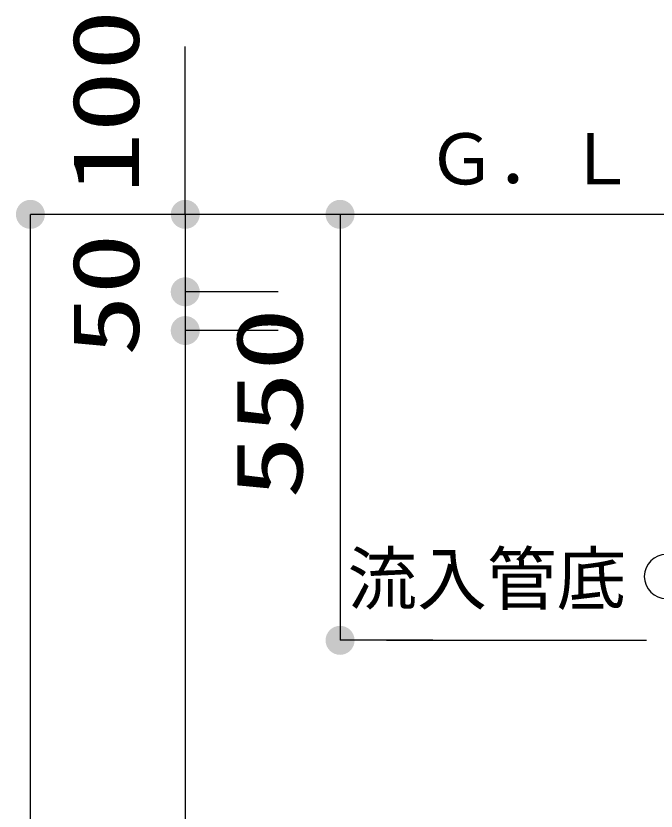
# Model space of a CAD drawing. Units: millimetres, scale not verified. Extents: x -9604 to 7714, y -6452 to 5625.
# Drawn here: x -7308 to -6481, y -1803 to -777 of the extents above; entities that cross this region are included whole.
import ezdxf
from ezdxf.enums import TextEntityAlignment as Align

# ---------------------------------------------------------------- set-up
doc = ezdxf.new("R2010")
doc.units = ezdxf.units.MM
doc.header["$LTSCALE"] = 30
for name, color, linetype, lineweight in [('0-1_KIKI', 3, 'Continuous', 25), ('0-2_SEISAKU', 2, 'Continuous', 25), ('0-6_SUNPO', 7, 'Continuous', 25)]:
    doc.layers.add(name, color=color, linetype=linetype, lineweight=lineweight)
doc.styles.add('MS Gothic', font='')
doc.styles.add('ＭＳ ゴシック', font='')
doc.styles.get('MS Gothic').set_extended_font_data('MS Gothic')
doc.styles.get('ＭＳ ゴシック').set_extended_font_data('MS Gothic')

msp = doc.modelspace()

# ---------------------------------------------------------------- linework, layer by layer
at = {"layer": '0-1_KIKI'}
msp.add_arc((-6468.06, -1500.4), 28.5, 90, 270, dxfattribs=at)
at = {"layer": '0-2_SEISAKU'}
msp.add_line((-3833.7, -1032.9), (-7211.52, -1032.9), dxfattribs=at)
at = {"layer": '0-6_SUNPO', "color": 4}
for p, q in [((-7089.57, -1032.9), (-7089.57, -816.18)), ((-7169.57, -1032.9), (-7289.57, -1032.9)), ((-7289.57, -3132.9), (-7289.57, -1032.9)), ((-6969.57, -1032.9), (-7089.57, -1032.9)), ((-7089.57, -1032.9), (-7089.57, -1132.9)), ((-6847.27, -1032.9), (-6889.57, -1032.9)), ((-6889.57, -1032.9), (-6889.57, -1582.9)), ((-6969.57, -1132.9), (-7089.57, -1132.9)), ((-6969.57, -1132.9), (-7089.57, -1132.9)), ((-7089.57, -1132.9), (-7089.57, -1182.9)), ((-6969.57, -1182.9), (-7089.57, -1182.9)), ((-6969.57, -1182.9), (-7089.57, -1182.9)), ((-7089.57, -1182.9), (-7089.57, -2882.9)), ((-6769.57, -1582.9), (-6889.57, -1582.9)), ((-6829.57, -1582.9), (-6493.72, -1582.9))]:
    msp.add_line(p, q, dxfattribs=at)
at = {"layer": '0-6_SUNPO'}
for points in [[(-7296.75, -1015.58), (-7289.57, -1032.9), (-7299.99, -1017.31)], [(-7293.23, -1014.51), (-7289.57, -1032.9), (-7296.75, -1015.58)], [(-7289.57, -1014.15), (-7289.57, -1032.9), (-7293.23, -1014.51)], [(-7285.92, -1014.51), (-7289.57, -1032.9), (-7289.57, -1014.15)], [(-7282.4, -1015.58), (-7289.57, -1032.9), (-7285.92, -1014.51)], [(-7279.16, -1017.31), (-7289.57, -1032.9), (-7282.4, -1015.58)], [(-7096.75, -1015.58), (-7089.57, -1032.9), (-7099.99, -1017.31)], [(-7093.23, -1014.51), (-7089.57, -1032.9), (-7096.75, -1015.58)], [(-7089.57, -1014.15), (-7089.57, -1032.9), (-7093.23, -1014.51)], [(-7085.92, -1014.51), (-7089.57, -1032.9), (-7089.57, -1014.15)], [(-7082.4, -1015.58), (-7089.57, -1032.9), (-7085.92, -1014.51)], [(-7079.16, -1017.31), (-7089.57, -1032.9), (-7082.4, -1015.58)], [(-6896.75, -1015.58), (-6889.57, -1032.9), (-6899.99, -1017.31)], [(-6893.23, -1014.51), (-6889.57, -1032.9), (-6896.75, -1015.58)], [(-6889.57, -1014.15), (-6889.57, -1032.9), (-6893.23, -1014.51)], [(-6885.92, -1014.51), (-6889.57, -1032.9), (-6889.57, -1014.15)], [(-6882.4, -1015.58), (-6889.57, -1032.9), (-6885.92, -1014.51)], [(-6879.16, -1017.31), (-6889.57, -1032.9), (-6882.4, -1015.58)], [(-7306.9, -1025.73), (-7289.57, -1032.9), (-7307.96, -1029.24)], [(-7305.16, -1022.48), (-7289.57, -1032.9), (-7306.9, -1025.73)], [(-7302.83, -1019.64), (-7289.57, -1032.9), (-7305.16, -1022.48)], [(-7299.99, -1017.31), (-7289.57, -1032.9), (-7302.83, -1019.64)], [(-7276.32, -1019.64), (-7289.57, -1032.9), (-7279.16, -1017.31)], [(-7273.98, -1022.48), (-7289.57, -1032.9), (-7276.32, -1019.64)], [(-7272.25, -1025.73), (-7289.57, -1032.9), (-7273.98, -1022.48)], [(-7271.18, -1029.24), (-7289.57, -1032.9), (-7272.25, -1025.73)], [(-7106.9, -1025.73), (-7089.57, -1032.9), (-7107.96, -1029.24)], [(-7105.16, -1022.48), (-7089.57, -1032.9), (-7106.9, -1025.73)], [(-7102.83, -1019.64), (-7089.57, -1032.9), (-7105.16, -1022.48)], [(-7099.99, -1017.31), (-7089.57, -1032.9), (-7102.83, -1019.64)], [(-7076.32, -1019.64), (-7089.57, -1032.9), (-7079.16, -1017.31)], [(-7073.98, -1022.48), (-7089.57, -1032.9), (-7076.32, -1019.64)], [(-7072.25, -1025.73), (-7089.57, -1032.9), (-7073.98, -1022.48)], [(-7071.18, -1029.24), (-7089.57, -1032.9), (-7072.25, -1025.73)], [(-6906.9, -1025.73), (-6889.57, -1032.9), (-6907.96, -1029.24)], [(-6905.16, -1022.48), (-6889.57, -1032.9), (-6906.9, -1025.73)], [(-6902.83, -1019.64), (-6889.57, -1032.9), (-6905.16, -1022.48)], [(-6899.99, -1017.31), (-6889.57, -1032.9), (-6902.83, -1019.64)], [(-6876.32, -1019.64), (-6889.57, -1032.9), (-6879.16, -1017.31)], [(-6873.98, -1022.48), (-6889.57, -1032.9), (-6876.32, -1019.64)], [(-6872.25, -1025.73), (-6889.57, -1032.9), (-6873.98, -1022.48)], [(-6871.18, -1029.24), (-6889.57, -1032.9), (-6872.25, -1025.73)], [(-7307.96, -1029.24), (-7289.57, -1032.9), (-7308.32, -1032.9)], [(-7308.32, -1032.9), (-7289.57, -1032.9), (-7307.96, -1036.56)], [(-7307.96, -1036.56), (-7289.57, -1032.9), (-7306.9, -1040.08)], [(-7306.9, -1040.08), (-7289.57, -1032.9), (-7305.16, -1043.32)], [(-7305.16, -1043.32), (-7289.57, -1032.9), (-7302.83, -1046.16)], [(-7302.83, -1046.16), (-7289.57, -1032.9), (-7299.99, -1048.49)], [(-7299.99, -1048.49), (-7289.57, -1032.9), (-7296.75, -1050.22)], [(-7296.75, -1050.22), (-7289.57, -1032.9), (-7293.23, -1051.29)], [(-7293.23, -1051.29), (-7289.57, -1032.9), (-7289.57, -1051.65)], [(-7270.82, -1032.9), (-7289.57, -1032.9), (-7271.18, -1029.24)], [(-7289.57, -1051.65), (-7289.57, -1032.9), (-7285.92, -1051.29)], [(-7285.92, -1051.29), (-7289.57, -1032.9), (-7282.4, -1050.22)], [(-7282.4, -1050.22), (-7289.57, -1032.9), (-7279.16, -1048.49)], [(-7279.16, -1048.49), (-7289.57, -1032.9), (-7276.32, -1046.16)], [(-7276.32, -1046.16), (-7289.57, -1032.9), (-7273.98, -1043.32)], [(-7273.98, -1043.32), (-7289.57, -1032.9), (-7272.25, -1040.08)], [(-7272.25, -1040.08), (-7289.57, -1032.9), (-7271.18, -1036.56)], [(-7271.18, -1036.56), (-7289.57, -1032.9), (-7270.82, -1032.9)], [(-7107.96, -1029.24), (-7089.57, -1032.9), (-7108.32, -1032.9)], [(-7108.32, -1032.9), (-7089.57, -1032.9), (-7107.96, -1036.56)], [(-7107.96, -1036.56), (-7089.57, -1032.9), (-7106.9, -1040.08)], [(-7106.9, -1040.08), (-7089.57, -1032.9), (-7105.16, -1043.32)], [(-7105.16, -1043.32), (-7089.57, -1032.9), (-7102.83, -1046.16)], [(-7102.83, -1046.16), (-7089.57, -1032.9), (-7099.99, -1048.49)], [(-7099.99, -1048.49), (-7089.57, -1032.9), (-7096.75, -1050.22)], [(-7096.75, -1050.22), (-7089.57, -1032.9), (-7093.23, -1051.29)], [(-7093.23, -1051.29), (-7089.57, -1032.9), (-7089.57, -1051.65)], [(-7070.82, -1032.9), (-7089.57, -1032.9), (-7071.18, -1029.24)], [(-7089.57, -1051.65), (-7089.57, -1032.9), (-7085.92, -1051.29)], [(-7085.92, -1051.29), (-7089.57, -1032.9), (-7082.4, -1050.22)], [(-7082.4, -1050.22), (-7089.57, -1032.9), (-7079.16, -1048.49)], [(-7079.16, -1048.49), (-7089.57, -1032.9), (-7076.32, -1046.16)], [(-7076.32, -1046.16), (-7089.57, -1032.9), (-7073.98, -1043.32)], [(-7073.98, -1043.32), (-7089.57, -1032.9), (-7072.25, -1040.08)], [(-7072.25, -1040.08), (-7089.57, -1032.9), (-7071.18, -1036.56)], [(-7071.18, -1036.56), (-7089.57, -1032.9), (-7070.82, -1032.9)], [(-6907.96, -1029.24), (-6889.57, -1032.9), (-6908.32, -1032.9)], [(-6908.32, -1032.9), (-6889.57, -1032.9), (-6907.96, -1036.56)], [(-6907.96, -1036.56), (-6889.57, -1032.9), (-6906.9, -1040.08)], [(-6906.9, -1040.08), (-6889.57, -1032.9), (-6905.16, -1043.32)], [(-6905.16, -1043.32), (-6889.57, -1032.9), (-6902.83, -1046.16)], [(-6902.83, -1046.16), (-6889.57, -1032.9), (-6899.99, -1048.49)], [(-6899.99, -1048.49), (-6889.57, -1032.9), (-6896.75, -1050.22)], [(-6896.75, -1050.22), (-6889.57, -1032.9), (-6893.23, -1051.29)], [(-6893.23, -1051.29), (-6889.57, -1032.9), (-6889.57, -1051.65)], [(-6870.82, -1032.9), (-6889.57, -1032.9), (-6871.18, -1029.24)], [(-6889.57, -1051.65), (-6889.57, -1032.9), (-6885.92, -1051.29)], [(-6885.92, -1051.29), (-6889.57, -1032.9), (-6882.4, -1050.22)], [(-6882.4, -1050.22), (-6889.57, -1032.9), (-6879.16, -1048.49)], [(-6879.16, -1048.49), (-6889.57, -1032.9), (-6876.32, -1046.16)], [(-6876.32, -1046.16), (-6889.57, -1032.9), (-6873.98, -1043.32)], [(-6873.98, -1043.32), (-6889.57, -1032.9), (-6872.25, -1040.08)], [(-6872.25, -1040.08), (-6889.57, -1032.9), (-6871.18, -1036.56)], [(-6871.18, -1036.56), (-6889.57, -1032.9), (-6870.82, -1032.9)], [(-7099.99, -1117.31), (-7089.57, -1132.9), (-7102.83, -1119.64)], [(-7099.99, -1117.31), (-7089.57, -1132.9), (-7102.83, -1119.64)], [(-7096.75, -1115.58), (-7089.57, -1132.9), (-7099.99, -1117.31)], [(-7096.75, -1115.58), (-7089.57, -1132.9), (-7099.99, -1117.31)], [(-7093.23, -1114.51), (-7089.57, -1132.9), (-7096.75, -1115.58)], [(-7093.23, -1114.51), (-7089.57, -1132.9), (-7096.75, -1115.58)], [(-7089.57, -1114.15), (-7089.57, -1132.9), (-7093.23, -1114.51)], [(-7089.57, -1114.15), (-7089.57, -1132.9), (-7093.23, -1114.51)], [(-7085.92, -1114.51), (-7089.57, -1132.9), (-7089.57, -1114.15)], [(-7085.92, -1114.51), (-7089.57, -1132.9), (-7089.57, -1114.15)], [(-7082.4, -1115.58), (-7089.57, -1132.9), (-7085.92, -1114.51)], [(-7082.4, -1115.58), (-7089.57, -1132.9), (-7085.92, -1114.51)], [(-7079.16, -1117.31), (-7089.57, -1132.9), (-7082.4, -1115.58)], [(-7079.16, -1117.31), (-7089.57, -1132.9), (-7082.4, -1115.58)], [(-7076.32, -1119.64), (-7089.57, -1132.9), (-7079.16, -1117.31)], [(-7076.32, -1119.64), (-7089.57, -1132.9), (-7079.16, -1117.31)], [(-7107.96, -1129.24), (-7089.57, -1132.9), (-7108.32, -1132.9)], [(-7107.96, -1129.24), (-7089.57, -1132.9), (-7108.32, -1132.9)], [(-7106.9, -1125.73), (-7089.57, -1132.9), (-7107.96, -1129.24)], [(-7106.9, -1125.73), (-7089.57, -1132.9), (-7107.96, -1129.24)], [(-7105.16, -1122.48), (-7089.57, -1132.9), (-7106.9, -1125.73)], [(-7105.16, -1122.48), (-7089.57, -1132.9), (-7106.9, -1125.73)], [(-7102.83, -1119.64), (-7089.57, -1132.9), (-7105.16, -1122.48)], [(-7102.83, -1119.64), (-7089.57, -1132.9), (-7105.16, -1122.48)], [(-7073.98, -1122.48), (-7089.57, -1132.9), (-7076.32, -1119.64)], [(-7073.98, -1122.48), (-7089.57, -1132.9), (-7076.32, -1119.64)], [(-7072.25, -1125.73), (-7089.57, -1132.9), (-7073.98, -1122.48)], [(-7072.25, -1125.73), (-7089.57, -1132.9), (-7073.98, -1122.48)], [(-7071.18, -1129.24), (-7089.57, -1132.9), (-7072.25, -1125.73)], [(-7071.18, -1129.24), (-7089.57, -1132.9), (-7072.25, -1125.73)], [(-7070.82, -1132.9), (-7089.57, -1132.9), (-7071.18, -1129.24)], [(-7070.82, -1132.9), (-7089.57, -1132.9), (-7071.18, -1129.24)], [(-7108.32, -1132.9), (-7089.57, -1132.9), (-7107.96, -1136.56)], [(-7108.32, -1132.9), (-7089.57, -1132.9), (-7107.96, -1136.56)], [(-7107.96, -1136.56), (-7089.57, -1132.9), (-7106.9, -1140.08)], [(-7107.96, -1136.56), (-7089.57, -1132.9), (-7106.9, -1140.08)], [(-7106.9, -1140.08), (-7089.57, -1132.9), (-7105.16, -1143.32)], [(-7106.9, -1140.08), (-7089.57, -1132.9), (-7105.16, -1143.32)], [(-7105.16, -1143.32), (-7089.57, -1132.9), (-7102.83, -1146.16)], [(-7105.16, -1143.32), (-7089.57, -1132.9), (-7102.83, -1146.16)], [(-7102.83, -1146.16), (-7089.57, -1132.9), (-7099.99, -1148.49)], [(-7102.83, -1146.16), (-7089.57, -1132.9), (-7099.99, -1148.49)], [(-7099.99, -1148.49), (-7089.57, -1132.9), (-7096.75, -1150.22)], [(-7099.99, -1148.49), (-7089.57, -1132.9), (-7096.75, -1150.22)], [(-7096.75, -1150.22), (-7089.57, -1132.9), (-7093.23, -1151.29)], [(-7096.75, -1150.22), (-7089.57, -1132.9), (-7093.23, -1151.29)], [(-7093.23, -1151.29), (-7089.57, -1132.9), (-7089.57, -1151.65)], [(-7093.23, -1151.29), (-7089.57, -1132.9), (-7089.57, -1151.65)], [(-7089.57, -1151.65), (-7089.57, -1132.9), (-7085.92, -1151.29)], [(-7085.92, -1151.29), (-7089.57, -1132.9), (-7082.4, -1150.22)], [(-7082.4, -1150.22), (-7089.57, -1132.9), (-7079.16, -1148.49)], [(-7079.16, -1148.49), (-7089.57, -1132.9), (-7076.32, -1146.16)], [(-7076.32, -1146.16), (-7089.57, -1132.9), (-7073.98, -1143.32)], [(-7073.98, -1143.32), (-7089.57, -1132.9), (-7072.25, -1140.08)], [(-7072.25, -1140.08), (-7089.57, -1132.9), (-7071.18, -1136.56)], [(-7071.18, -1136.56), (-7089.57, -1132.9), (-7070.82, -1132.9)], [(-7089.57, -1151.65), (-7089.57, -1132.9), (-7085.92, -1151.29)], [(-7085.92, -1151.29), (-7089.57, -1132.9), (-7082.4, -1150.22)], [(-7082.4, -1150.22), (-7089.57, -1132.9), (-7079.16, -1148.49)], [(-7079.16, -1148.49), (-7089.57, -1132.9), (-7076.32, -1146.16)], [(-7076.32, -1146.16), (-7089.57, -1132.9), (-7073.98, -1143.32)], [(-7073.98, -1143.32), (-7089.57, -1132.9), (-7072.25, -1140.08)], [(-7072.25, -1140.08), (-7089.57, -1132.9), (-7071.18, -1136.56)], [(-7071.18, -1136.56), (-7089.57, -1132.9), (-7070.82, -1132.9)], [(-7102.83, -1169.64), (-7089.57, -1182.9), (-7105.16, -1172.48)], [(-7102.83, -1169.64), (-7089.57, -1182.9), (-7105.16, -1172.48)], [(-7099.99, -1167.31), (-7089.57, -1182.9), (-7102.83, -1169.64)], [(-7099.99, -1167.31), (-7089.57, -1182.9), (-7102.83, -1169.64)], [(-7096.75, -1165.58), (-7089.57, -1182.9), (-7099.99, -1167.31)], [(-7096.75, -1165.58), (-7089.57, -1182.9), (-7099.99, -1167.31)], [(-7093.23, -1164.51), (-7089.57, -1182.9), (-7096.75, -1165.58)], [(-7093.23, -1164.51), (-7089.57, -1182.9), (-7096.75, -1165.58)], [(-7089.57, -1164.15), (-7089.57, -1182.9), (-7093.23, -1164.51)], [(-7089.57, -1164.15), (-7089.57, -1182.9), (-7093.23, -1164.51)], [(-7085.92, -1164.51), (-7089.57, -1182.9), (-7089.57, -1164.15)], [(-7085.92, -1164.51), (-7089.57, -1182.9), (-7089.57, -1164.15)], [(-7082.4, -1165.58), (-7089.57, -1182.9), (-7085.92, -1164.51)], [(-7082.4, -1165.58), (-7089.57, -1182.9), (-7085.92, -1164.51)], [(-7079.16, -1167.31), (-7089.57, -1182.9), (-7082.4, -1165.58)], [(-7079.16, -1167.31), (-7089.57, -1182.9), (-7082.4, -1165.58)], [(-7076.32, -1169.64), (-7089.57, -1182.9), (-7079.16, -1167.31)], [(-7076.32, -1169.64), (-7089.57, -1182.9), (-7079.16, -1167.31)], [(-7073.98, -1172.48), (-7089.57, -1182.9), (-7076.32, -1169.64)], [(-7073.98, -1172.48), (-7089.57, -1182.9), (-7076.32, -1169.64)], [(-7107.96, -1179.24), (-7089.57, -1182.9), (-7108.32, -1182.9)], [(-7107.96, -1179.24), (-7089.57, -1182.9), (-7108.32, -1182.9)], [(-7106.9, -1175.73), (-7089.57, -1182.9), (-7107.96, -1179.24)], [(-7106.9, -1175.73), (-7089.57, -1182.9), (-7107.96, -1179.24)], [(-7105.16, -1172.48), (-7089.57, -1182.9), (-7106.9, -1175.73)], [(-7105.16, -1172.48), (-7089.57, -1182.9), (-7106.9, -1175.73)], [(-7072.25, -1175.73), (-7089.57, -1182.9), (-7073.98, -1172.48)], [(-7072.25, -1175.73), (-7089.57, -1182.9), (-7073.98, -1172.48)], [(-7071.18, -1179.24), (-7089.57, -1182.9), (-7072.25, -1175.73)], [(-7071.18, -1179.24), (-7089.57, -1182.9), (-7072.25, -1175.73)], [(-7070.82, -1182.9), (-7089.57, -1182.9), (-7071.18, -1179.24)], [(-7070.82, -1182.9), (-7089.57, -1182.9), (-7071.18, -1179.24)], [(-7108.32, -1182.9), (-7089.57, -1182.9), (-7107.96, -1186.56)], [(-7108.32, -1182.9), (-7089.57, -1182.9), (-7107.96, -1186.56)], [(-7107.96, -1186.56), (-7089.57, -1182.9), (-7106.9, -1190.08)], [(-7107.96, -1186.56), (-7089.57, -1182.9), (-7106.9, -1190.08)], [(-7106.9, -1190.08), (-7089.57, -1182.9), (-7105.16, -1193.32)], [(-7106.9, -1190.08), (-7089.57, -1182.9), (-7105.16, -1193.32)], [(-7105.16, -1193.32), (-7089.57, -1182.9), (-7102.83, -1196.16)], [(-7105.16, -1193.32), (-7089.57, -1182.9), (-7102.83, -1196.16)], [(-7102.83, -1196.16), (-7089.57, -1182.9), (-7099.99, -1198.49)], [(-7102.83, -1196.16), (-7089.57, -1182.9), (-7099.99, -1198.49)], [(-7099.99, -1198.49), (-7089.57, -1182.9), (-7096.75, -1200.22)], [(-7099.99, -1198.49), (-7089.57, -1182.9), (-7096.75, -1200.22)], [(-7096.75, -1200.22), (-7089.57, -1182.9), (-7093.23, -1201.29)], [(-7096.75, -1200.22), (-7089.57, -1182.9), (-7093.23, -1201.29)], [(-7093.23, -1201.29), (-7089.57, -1182.9), (-7089.57, -1201.65)], [(-7093.23, -1201.29), (-7089.57, -1182.9), (-7089.57, -1201.65)], [(-7089.57, -1201.65), (-7089.57, -1182.9), (-7085.92, -1201.29)], [(-7085.92, -1201.29), (-7089.57, -1182.9), (-7082.4, -1200.22)], [(-7082.4, -1200.22), (-7089.57, -1182.9), (-7079.16, -1198.49)], [(-7079.16, -1198.49), (-7089.57, -1182.9), (-7076.32, -1196.16)], [(-7076.32, -1196.16), (-7089.57, -1182.9), (-7073.98, -1193.32)], [(-7073.98, -1193.32), (-7089.57, -1182.9), (-7072.25, -1190.08)], [(-7072.25, -1190.08), (-7089.57, -1182.9), (-7071.18, -1186.56)], [(-7071.18, -1186.56), (-7089.57, -1182.9), (-7070.82, -1182.9)], [(-7089.57, -1201.65), (-7089.57, -1182.9), (-7085.92, -1201.29)], [(-7085.92, -1201.29), (-7089.57, -1182.9), (-7082.4, -1200.22)], [(-7082.4, -1200.22), (-7089.57, -1182.9), (-7079.16, -1198.49)], [(-7079.16, -1198.49), (-7089.57, -1182.9), (-7076.32, -1196.16)], [(-7076.32, -1196.16), (-7089.57, -1182.9), (-7073.98, -1193.32)], [(-7073.98, -1193.32), (-7089.57, -1182.9), (-7072.25, -1190.08)], [(-7072.25, -1190.08), (-7089.57, -1182.9), (-7071.18, -1186.56)], [(-7071.18, -1186.56), (-7089.57, -1182.9), (-7070.82, -1182.9)], [(-6902.83, -1569.64), (-6889.57, -1582.9), (-6905.16, -1572.48)], [(-6899.99, -1567.31), (-6889.57, -1582.9), (-6902.83, -1569.64)], [(-6896.75, -1565.58), (-6889.57, -1582.9), (-6899.99, -1567.31)], [(-6893.23, -1564.51), (-6889.57, -1582.9), (-6896.75, -1565.58)], [(-6889.57, -1564.15), (-6889.57, -1582.9), (-6893.23, -1564.51)], [(-6885.92, -1564.51), (-6889.57, -1582.9), (-6889.57, -1564.15)], [(-6882.4, -1565.58), (-6889.57, -1582.9), (-6885.92, -1564.51)], [(-6879.16, -1567.31), (-6889.57, -1582.9), (-6882.4, -1565.58)], [(-6876.32, -1569.64), (-6889.57, -1582.9), (-6879.16, -1567.31)], [(-6873.98, -1572.48), (-6889.57, -1582.9), (-6876.32, -1569.64)], [(-6907.96, -1579.24), (-6889.57, -1582.9), (-6908.32, -1582.9)], [(-6906.9, -1575.73), (-6889.57, -1582.9), (-6907.96, -1579.24)], [(-6905.16, -1572.48), (-6889.57, -1582.9), (-6906.9, -1575.73)], [(-6872.25, -1575.73), (-6889.57, -1582.9), (-6873.98, -1572.48)], [(-6871.18, -1579.24), (-6889.57, -1582.9), (-6872.25, -1575.73)], [(-6870.82, -1582.9), (-6889.57, -1582.9), (-6871.18, -1579.24)], [(-6908.32, -1582.9), (-6889.57, -1582.9), (-6907.96, -1586.56)], [(-6907.96, -1586.56), (-6889.57, -1582.9), (-6906.9, -1590.08)], [(-6906.9, -1590.08), (-6889.57, -1582.9), (-6905.16, -1593.32)], [(-6905.16, -1593.32), (-6889.57, -1582.9), (-6902.83, -1596.16)], [(-6902.83, -1596.16), (-6889.57, -1582.9), (-6899.99, -1598.49)], [(-6899.99, -1598.49), (-6889.57, -1582.9), (-6896.75, -1600.22)], [(-6896.75, -1600.22), (-6889.57, -1582.9), (-6893.23, -1601.29)], [(-6893.23, -1601.29), (-6889.57, -1582.9), (-6889.57, -1601.65)], [(-6889.57, -1601.65), (-6889.57, -1582.9), (-6885.92, -1601.29)], [(-6885.92, -1601.29), (-6889.57, -1582.9), (-6882.4, -1600.22)], [(-6882.4, -1600.22), (-6889.57, -1582.9), (-6879.16, -1598.49)], [(-6879.16, -1598.49), (-6889.57, -1582.9), (-6876.32, -1596.16)], [(-6876.32, -1596.16), (-6889.57, -1582.9), (-6873.98, -1593.32)], [(-6873.98, -1593.32), (-6889.57, -1582.9), (-6872.25, -1590.08)], [(-6872.25, -1590.08), (-6889.57, -1582.9), (-6871.18, -1586.56)], [(-6871.18, -1586.56), (-6889.57, -1582.9), (-6870.82, -1582.9)]]:
    msp.add_solid(points, dxfattribs=at)

# ---------------------------------------------------------------- texts
at = {"layer": '0-2_SEISAKU', "color": 4, "style": 'MS Gothic'}
msp.add_text('Ｇ．Ｌ', height=65.98, dxfattribs=at).set_placement((-6777.7, -1013.94), align=Align.BOTTOM_LEFT)
at = {"layer": '0-6_SUNPO', "color": 3, "style": 'ＭＳ ゴシック'}
for s, width, p in [('100', 1.35, (-7123.32, -1006.8)), ('50', 1.35, (-7123.32, -1216.19)), ('550', 1.4, (-6912.07, -1400.47))]:
    msp.add_text(s, height=86.59, rotation=90, dxfattribs=dict(at, width=width)).set_placement(p, align=Align.BOTTOM_LEFT)
at = {"layer": '0-6_SUNPO', "color": 4, "style": 'MS Gothic'}
msp.add_text('流入管底', height=65.98, dxfattribs=at).set_placement((-6879.98, -1556.11), align=Align.BOTTOM_LEFT)

doc.saveas('drawing.dxf')
